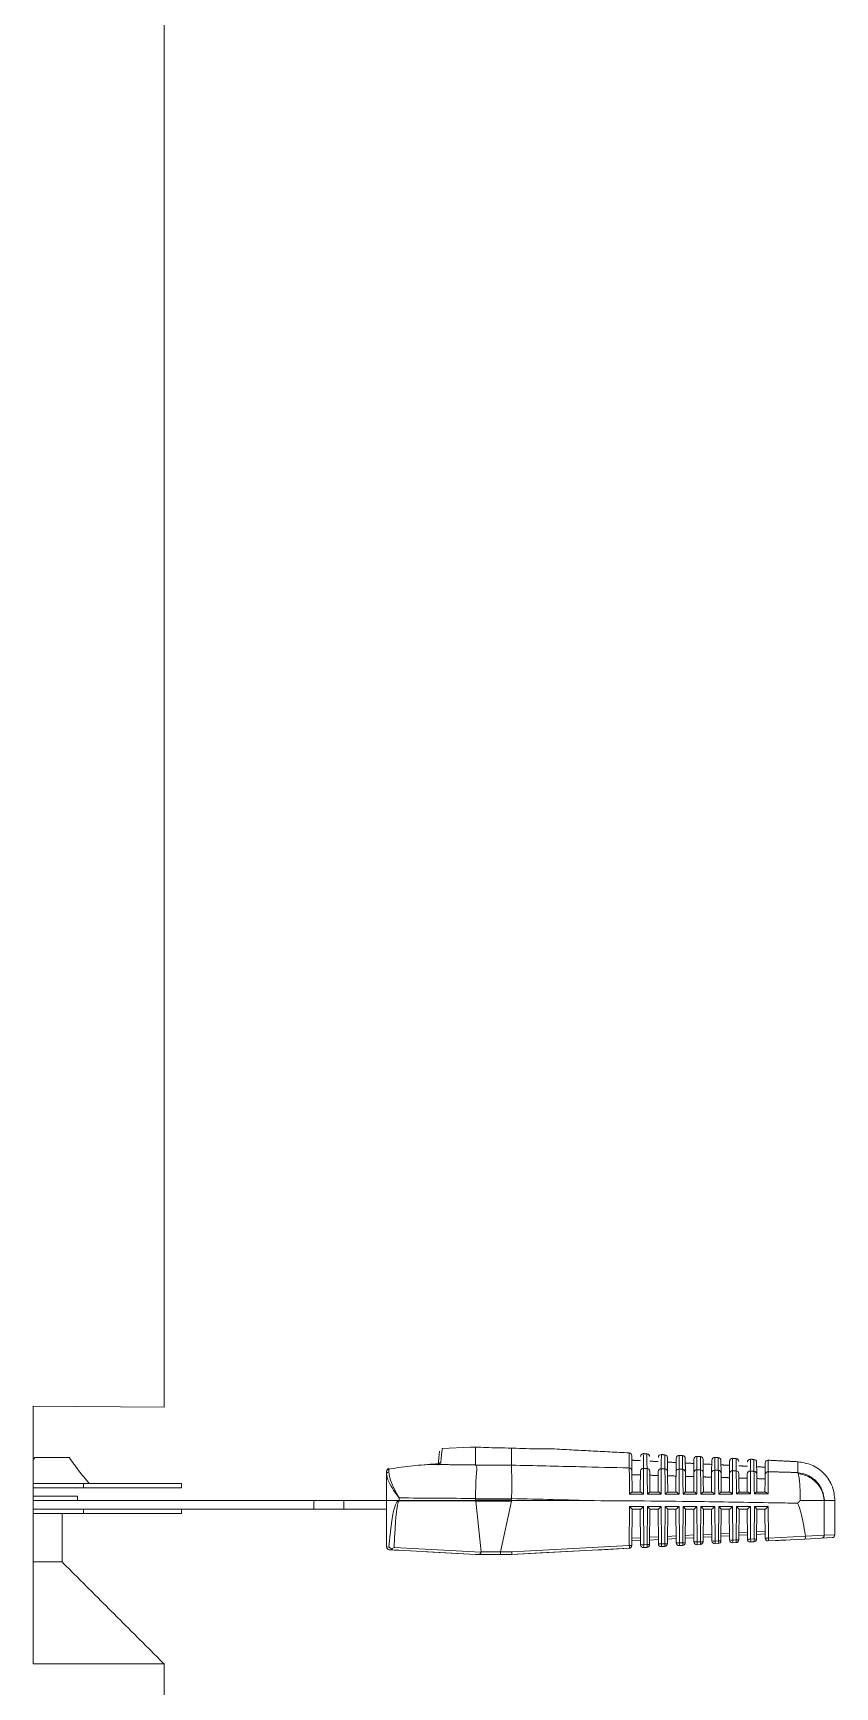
# Model space of a CAD drawing. Extents: x 12.1 to 108.7, y 1 to 80.4.
# Drawn here: x 49.84 to 52.63, y 9.42 to 15.17 of the extents above; entities that cross this region are included whole.
import ezdxf

# ---------------------------------------------------------------- set-up
doc = ezdxf.new("R2010")
doc.units = 0
doc.header["$MEASUREMENT"] = 0
doc.linetypes.add('SLD-Solid', pattern=[0])
doc.layers.add('OBJECT', color=7, linetype='CONTINUOUS')

msp = doc.modelspace()

# ---------------------------------------------------------------- linework, layer by layer
at = {"layer": 'OBJECT', "linetype": 'SLD-Solid', "lineweight": 15}
for p, q in [((50.2918, 10.3887), (49.836, 10.3927)), ((49.836, 10.1377), (49.836, 10.3927)), ((51.3579, 10.2502), (51.2594, 10.2448)), ((51.3757, 10.1877), (51.3757, 10.25)), ((51.5007, 10.187), (51.5007, 10.2466)), ((51.5007, 10.2466), (51.5007, 10.2466)), ((49.9018, 10.2136), (49.8418, 10.2136)), ((49.9018, 10.2136), (49.9618, 10.2136)), ((51.2346, 10.1907), (51.2346, 10.1907)), ((51.2457, 10.187), (51.2499, 10.2357)), ((51.3762, 10.187), (51.5007, 10.187)), ((51.919, 10.2198), (51.9194, 10.1676)), ((52.043, 10.2133), (52.0435, 10.1644)), ((52.073, 10.1631), (52.0734, 10.2107)), ((52.1051, 10.2101), (52.1055, 10.1628)), ((52.1349, 10.1615), (52.1353, 10.2074)), ((52.1671, 10.2068), (52.1675, 10.1611)), ((52.1969, 10.1598), (52.1973, 10.2042)), ((52.2291, 10.2036), (52.2295, 10.1595)), ((52.2589, 10.1581), (52.2593, 10.2009)), ((52.3535, 10.156), (52.3532, 10.1971)), ((52.3829, 10.1546), (52.3832, 10.1944)), ((49.836, 9.4953), (49.836, 10.1377)), ((51.0657, 10.0636), (51.0657, 10.1554)), ((49.836, 10.1236), (50.0114, 10.1236)), ((49.836, 10.1086), (50.0114, 10.1086)), ((49.836, 10.0786), (49.9909, 10.0786)), ((50.0114, 10.1236), (50.0114, 10.1086)), ((50.3518, 10.1236), (50.0114, 10.1236)), ((50.3518, 10.1086), (50.0114, 10.1086)), ((51.1102, 10.0729), (51.1102, 10.0644)), ((49.836, 10.0636), (49.9091, 10.0636)), ((49.836, 10.0336), (50.0113, 10.0336)), ((49.836, 10.0186), (50.0113, 10.0186)), ((50.813, 10.0636), (49.9091, 10.0636)), ((50.0113, 10.0336), (50.0113, 10.0186)), ((50.3037, 10.0336), (50.0113, 10.0336)), ((50.3518, 10.0186), (50.0113, 10.0186)), ((50.813, 10.0336), (50.3037, 10.0336)), ((50.813, 10.0336), (50.813, 10.0636)), ((50.9172, 10.0636), (50.813, 10.0636)), ((50.9172, 10.0336), (50.813, 10.0336)), ((50.9172, 10.0336), (50.9172, 10.0636)), ((51.0657, 10.0636), (50.9172, 10.0636)), ((51.0657, 10.0336), (50.9172, 10.0336)), ((51.1072, 10.0636), (51.0657, 10.0636)), ((51.0657, 9.9114), (51.0657, 10.0636)), ((51.1102, 10.0644), (51.3757, 10.0644)), ((51.3758, 10.0629), (51.1102, 10.0629)), ((51.3757, 10.0704), (51.3757, 10.0709)), ((51.5007, 10.0704), (51.3757, 10.0704)), ((51.3757, 10.0704), (51.3757, 10.0652)), ((51.3757, 10.0652), (51.5007, 10.0652)), ((51.3757, 10.0644), (51.3757, 10.0652)), ((51.3759, 10.0621), (51.3758, 10.0629)), ((51.5004, 10.0621), (51.3759, 10.0621)), ((51.3759, 10.0621), (51.3945, 9.8859)), ((51.4622, 9.8859), (51.5004, 10.0621)), ((51.5007, 10.0708), (51.5007, 10.0704)), ((51.5007, 10.0652), (51.5007, 10.0704)), ((51.7894, 10.0636), (51.5008, 10.0636)), ((51.9102, 9.9072), (51.9114, 10.0431)), ((51.9114, 10.0431), (51.9595, 10.0431)), ((51.9201, 10.0337), (51.919, 9.9076)), ((51.9485, 10.0336), (51.9201, 10.0336)), ((51.9494, 9.9103), (51.9483, 10.0336)), ((51.9595, 10.0431), (51.9606, 9.9099)), ((51.9722, 9.9105), (51.9734, 10.0431)), ((51.9734, 10.0431), (52.0215, 10.0431)), ((51.9821, 10.0337), (51.981, 9.9109)), ((52.0105, 10.0336), (51.9821, 10.0336)), ((52.0114, 9.9136), (52.0103, 10.0336)), ((52.0215, 10.0431), (52.0226, 9.9131)), ((52.0343, 9.9137), (52.0354, 10.0431)), ((52.0354, 10.0431), (52.0835, 10.0431)), ((52.0441, 10.0337), (52.0431, 9.9142)), ((52.0725, 10.0336), (52.0441, 10.0336)), ((52.0734, 9.9168), (52.0723, 10.0336)), ((52.0835, 10.0431), (52.0846, 9.9164)), ((52.0963, 9.917), (52.0974, 10.0431)), ((52.0974, 10.0431), (52.1455, 10.0431)), ((52.1061, 10.0337), (52.1051, 9.9175)), ((52.1345, 10.0336), (52.1061, 10.0336)), ((52.1353, 9.9201), (52.1343, 10.0336)), ((52.1455, 10.0431), (52.1466, 9.9197)), ((52.1583, 9.9203), (52.1594, 10.0431)), ((52.1594, 10.0431), (52.2075, 10.0431)), ((52.1681, 10.0337), (52.1671, 9.9207)), ((52.1965, 10.0336), (52.1681, 10.0336)), ((52.1973, 9.9234), (52.1963, 10.0336)), ((52.2075, 10.0431), (52.2085, 9.9229)), ((52.2204, 9.9236), (52.2214, 10.0431)), ((52.2214, 10.0431), (52.2695, 10.0431)), ((52.2301, 10.0337), (52.2291, 9.924)), ((52.2585, 10.0336), (52.2301, 10.0336)), ((52.2593, 9.9266), (52.2583, 10.0336)), ((52.2695, 10.0431), (52.2705, 9.9262)), ((52.2824, 9.9268), (52.2834, 10.0431)), ((52.2834, 10.0431), (52.3315, 10.0431)), ((52.2921, 10.0337), (52.2912, 9.9273)), ((52.3205, 10.0336), (52.2921, 10.0336)), ((52.3212, 9.9299), (52.3203, 10.0336)), ((52.3315, 10.0431), (52.3325, 9.9295)), ((52.3444, 9.9301), (52.3454, 10.0431)), ((52.3454, 10.0431), (52.3935, 10.0431)), ((52.3541, 10.0337), (52.3532, 9.9306)), ((52.3825, 10.0336), (52.3541, 10.0336)), ((52.3832, 9.9332), (52.3823, 10.0336)), ((52.3935, 10.0431), (52.3944, 9.9328)), ((52.5887, 10.0636), (52.5887, 9.9431)), ((52.3534, 9.9556), (52.383, 9.9572)), ((51.0658, 9.9024), (51.0741, 9.9021)), ((51.0922, 9.9009), (51.3943, 9.8845)), ((51.5017, 9.8856), (51.9102, 9.9072)), ((51.9493, 9.9249), (51.9191, 9.9233)), ((51.9192, 9.9327), (51.9492, 9.9343)), ((51.9715, 9.901), (51.9599, 9.9004)), ((51.9606, 9.9099), (51.9722, 9.9105)), ((51.9812, 9.936), (52.0112, 9.9376)), ((52.0113, 9.9281), (51.9812, 9.9265)), ((52.0336, 9.9043), (52.0219, 9.9037)), ((52.0226, 9.9131), (52.0343, 9.9137)), ((52.0732, 9.9314), (52.0432, 9.9298)), ((52.0433, 9.9393), (52.0732, 9.9408)), ((52.0956, 9.9076), (52.0839, 9.9069)), ((52.0846, 9.9164), (52.0963, 9.917)), ((52.1352, 9.9347), (52.1052, 9.9331)), ((52.1053, 9.9425), (52.1351, 9.9441)), ((52.1576, 9.9108), (52.1459, 9.9102)), ((52.1466, 9.9197), (52.1583, 9.9203)), ((52.1972, 9.938), (52.1672, 9.9364)), ((52.1673, 9.9458), (52.1971, 9.9474)), ((52.2197, 9.9141), (52.2078, 9.9135)), ((52.2085, 9.9229), (52.2204, 9.9236)), ((52.2592, 9.9412), (52.2293, 9.9396)), ((52.2294, 9.9491), (52.2591, 9.9506)), ((52.2817, 9.9174), (52.2698, 9.9168)), ((52.2705, 9.9262), (52.2824, 9.9268)), ((52.3211, 9.9445), (52.2913, 9.9429)), ((52.2914, 9.9524), (52.321, 9.9539)), ((52.3437, 9.9207), (52.3318, 9.92)), ((52.3325, 9.9295), (52.3444, 9.9301)), ((52.3831, 9.9478), (52.3533, 9.9462)), ((52.5207, 9.93), (52.3937, 9.9233)), ((52.3937, 9.9233), (52.4253, 9.925)), ((52.3944, 9.9328), (52.5231, 9.9396)), ((52.5793, 9.9331), (52.5207, 9.93)), ((52.5231, 9.9399), (52.5887, 9.9431)), ((52.5793, 9.9331), (52.6162, 9.935)), ((52.5887, 9.9431), (52.6257, 9.945)), ((49.836, 9.8503), (49.9368, 9.8503)), ((51.0874, 9.8918), (51.0752, 9.8924)), ((51.0752, 9.8924), (51.1123, 9.8904)), ((51.3757, 9.8761), (51.0874, 9.8918)), ((51.2054, 9.8854), (51.3757, 9.8761)), ((51.384, 9.8761), (51.3757, 9.8761)), ((51.4615, 9.8761), (51.384, 9.8761)), ((51.3945, 9.8859), (51.4622, 9.8859)), ((51.5007, 9.8761), (51.4615, 9.8761)), ((51.4622, 9.8859), (51.4622, 9.8856)), ((51.4622, 9.8856), (51.5017, 9.8856)), ((51.9095, 9.8977), (51.5007, 9.8761)), ((51.5007, 9.8761), (51.6019, 9.8815)), ((51.5007, 9.8761), (51.5007, 9.8761)), ((51.6019, 9.8815), (51.7357, 9.8886)), ((51.7962, 9.8917), (51.8363, 9.8939)), ((51.8363, 9.8939), (51.9095, 9.8977)), ((49.836, 9.4953), (50.2918, 9.4953))]:
    msp.add_line(p, q, dxfattribs=at)
at = {"layer": 'OBJECT', "linetype": 'SLD-Solid', "lineweight": 15, "flags": 128}
for points in [[(51.2165, 10.1895), (51.2165, 10.1898), (51.2165, 10.1898)], [(51.2346, 10.1905), (51.2346, 10.1907), (51.2346, 10.1907)], [(51.0658, 9.9023), (51.0658, 9.9024), (51.0658, 9.9024)], [(51.3757, 9.8761), (51.3757, 9.8761)], [(51.5007, 9.8761), (51.5007, 9.8761)]]:
    msp.add_lwpolyline(points, dxfattribs=at)
at = {"layer": 'OBJECT', "linetype": 'SLD-Solid', "lineweight": 15}
for centre, radius, start, end in [((51.2556, 10.1859), 0.01, 92.54908, 134.03189), ((51.909, 10.2197), 0.01, 0.5, 83.09974), ((51.9594, 10.2171), 0.01, 83.49208, 179.5), ((51.971, 10.2165), 0.01, 0.5, 83.6003), ((52.0214, 10.2138), 0.01, 83.99387, 179.5), ((52.033, 10.2132), 0.01, 0.5, 84.10303), ((52.0834, 10.2106), 0.01, 84.49776, 179.5), ((52.0951, 10.21), 0.01, 0.5, 84.60785), ((52.1453, 10.2073), 0.01, 85.00369, 179.5), ((52.1571, 10.2067), 0.01, 0.5, 85.11471), ((52.2073, 10.2041), 0.01, 85.51159, 179.5), ((52.2191, 10.2035), 0.01, 0.5, 85.62353), ((52.2693, 10.2008), 0.01, 86.0214, 179.5), ((52.2812, 10.2002), 0.01, 0.5, 86.13426), ((52.3313, 10.1976), 0.01, 86.53306, 179.5), ((52.3432, 10.197), 0.01, 0.5, 86.64683), ((52.3932, 10.1944), 0.01, 86.94961, 179.5), ((51.0757, 10.165), 0.01, 99.25461, 180), ((51.0748, 10.1643), 0.00906, 92.81567, 175.63792), ((51.0742, 10.1543), 0.00857, 91.3596, 172.77021), ((51.0852, 10.1756), 0.0111, 183.64699, 191.49477), ((51.9096, 10.1674), 0.00987, 1.13541, 87.73951), ((51.9589, 10.1662), 0.0099, 86.37273, 178.78926), ((51.9716, 10.1658), 0.00987, 1.1155, 87.71687), ((52.0209, 10.1646), 0.0099, 86.39214, 178.81177), ((52.0336, 10.1642), 0.00988, 1.09587, 87.69453), ((52.0829, 10.1629), 0.00991, 86.4113, 178.83396), ((52.0956, 10.1626), 0.00988, 1.07653, 87.67248), ((52.1448, 10.1613), 0.00991, 86.43021, 178.85581), ((52.1576, 10.161), 0.00988, 1.05749, 87.65074), ((52.2068, 10.1596), 0.00991, 86.44885, 178.87733), ((52.2196, 10.1593), 0.00989, 1.03874, 87.6293), ((52.2688, 10.1579), 0.00991, 86.46723, 178.89853), ((52.2816, 10.1576), 0.00989, 1.02028, 87.60817), ((52.3308, 10.1562), 0.00992, 86.48535, 178.91938), ((52.3437, 10.1558), 0.00989, 1.00212, 87.58734), ((52.3928, 10.1544), 0.00992, 86.5032, 178.93991), ((51.2016, 10.1534), 0.1302, 223.54375, 224.50938), ((51.226, 10.0644), 0.1158, 179.9998, 180.78079), ((51.0758, 9.9024), 0.00999, 179.95064, 266.85513), ((51.0758, 9.9024), 0.01, 180.80897, 266.89407), ((51.909, 9.9077), 0.01, 273.02255, 359.5), ((51.8901, 9.9039), 0.0204, 342.38346, 9.27877), ((51.9126, 9.9481), 0.041, 266.68533, 278.99997), ((51.9571, 9.9643), 0.0545, 261.86637, 273.68065), ((51.9594, 9.9104), 0.01, 180.5, 273.02255), ((51.9405, 9.9066), 0.0204, 342.38346, 9.27877), ((51.971, 9.911), 0.01, 273.02255, 359.5), ((51.9521, 9.9072), 0.0204, 342.38346, 9.27877), ((51.9746, 9.9514), 0.041, 266.68533, 278.99997), ((52.0191, 9.9675), 0.0545, 261.86637, 273.68065), ((52.0214, 9.9136), 0.01, 180.5, 273.02255), ((52.0025, 9.9098), 0.0204, 342.38346, 9.27877), ((52.0331, 9.9143), 0.01, 273.02255, 359.5), ((52.0141, 9.9105), 0.0204, 342.38346, 9.27877), ((52.0366, 9.9547), 0.041, 266.68533, 278.99997), ((52.0811, 9.9708), 0.0545, 261.86637, 273.68065), ((52.0834, 9.9169), 0.01, 180.5, 273.02255), ((52.0644, 9.9131), 0.0204, 342.38346, 9.27877), ((52.0951, 9.9175), 0.01, 273.02255, 359.5), ((52.0762, 9.9137), 0.0204, 342.38346, 9.27877), ((52.0987, 9.9579), 0.041, 266.68533, 278.99997), ((52.1431, 9.9741), 0.0545, 261.86637, 273.68065), ((52.1453, 9.9202), 0.01, 180.5, 273.02255), ((52.1264, 9.9164), 0.0204, 342.38346, 9.27877), ((52.1571, 9.9208), 0.01, 273.02255, 359.5), ((52.1382, 9.917), 0.0204, 342.38346, 9.27877), ((52.1607, 9.9612), 0.041, 266.68533, 278.99997), ((52.205, 9.9774), 0.0545, 261.86637, 273.68065), ((52.2073, 9.9235), 0.01, 180.5, 273.02255), ((52.1884, 9.9197), 0.0204, 342.38346, 9.27877), ((52.2191, 9.9241), 0.01, 273.02255, 359.5), ((52.2002, 9.9203), 0.0204, 342.38346, 9.27877), ((52.2227, 9.9645), 0.041, 266.68533, 278.99997), ((52.267, 9.9806), 0.0545, 261.86637, 273.68065), ((52.2693, 9.9267), 0.01, 180.5, 273.02255), ((52.2504, 9.9229), 0.0204, 342.38346, 9.27877), ((52.2812, 9.9274), 0.01, 273.02255, 359.5), ((52.2623, 9.9236), 0.0204, 342.38346, 9.27877), ((52.2848, 9.9678), 0.041, 266.68533, 278.99997), ((52.329, 9.9839), 0.0545, 261.86637, 273.68065), ((52.3312, 9.93), 0.01, 180.5, 273.02255), ((52.3123, 9.9262), 0.0204, 342.38346, 9.27877), ((52.3432, 9.9306), 0.01, 273.02255, 359.5), ((52.3243, 9.9268), 0.0204, 342.38346, 9.27877), ((52.3468, 9.971), 0.041, 266.68533, 278.99997), ((52.3909, 9.9872), 0.0545, 261.86637, 273.68065), ((52.3932, 9.9333), 0.01, 180.5, 273.02255), ((52.3743, 9.9295), 0.0204, 342.38346, 9.27877), ((52.5787, 9.943), 0.00991, 273.47071, 0.555), ((52.6157, 9.945), 0.01, 273.02255, 355.06531)]:
    msp.add_arc(centre, radius, start, end, dxfattribs=at)
for centre, major_axis, ratio, start_param, end_param in [((51.0179, 8.0011), (7.8848, 0), 0.262774, 1.525405, 1.559096), ((51.1257, 9.4949), (-0.0157, 0.5695), 0.101686, 0.049862, 0.771527), ((51.118, 9.4933), (-0.0078, 0.5695), 0.050872, 0.051969, 0.772633), ((51.1257, 9.4949), (-0.0157, 0.5695), 0.101686, 6.280384, 6.333048), ((51.118, 9.4933), (-0.0078, 0.5695), 0.050872, 6.28249, 6.335154), ((52.4787, 10.0652), (0.9787, 0.0064), 0.122438, 3.101128, 3.114217), ((47.4824, 8.0011), (19.0675, 0), 0.111038, 1.342949, 1.358461), ((52.478, 10.0652), (0.9773, 0), 0.122785, 3.141593, 3.154684), ((51.9102, 10.0436), (-0.00991, 0.00999), 0.035372, 3.176643, 4.624979), ((51.9583, 10.0436), (0.00988, 0.00996), 0.087934, 3.228543, 4.746979), ((51.9722, 10.0436), (-0.00991, 0.00999), 0.035372, 3.176643, 4.624979), ((52.0203, 10.0436), (0.00988, 0.00996), 0.087934, 3.228543, 4.746979), ((52.0342, 10.0436), (-0.00991, 0.00999), 0.035372, 3.176643, 4.624979), ((52.0823, 10.0436), (0.00988, 0.00996), 0.087934, 3.228543, 4.746979), ((52.0962, 10.0436), (-0.00991, 0.00999), 0.035372, 3.176643, 4.624979), ((52.1443, 10.0436), (0.00988, 0.00996), 0.087934, 3.228543, 4.746979), ((52.1582, 10.0436), (-0.00991, 0.00999), 0.035372, 3.176643, 4.624979), ((52.2063, 10.0436), (0.00988, 0.00996), 0.087934, 3.228543, 4.746979), ((52.2202, 10.0436), (-0.00991, 0.00999), 0.035372, 3.176643, 4.624979), ((52.2683, 10.0436), (0.00988, 0.00996), 0.087934, 3.228543, 4.746979), ((52.2822, 10.0436), (-0.00991, 0.00999), 0.035372, 3.176643, 4.624979), ((52.3303, 10.0436), (0.00988, 0.00996), 0.087934, 3.228543, 4.746979), ((52.3442, 10.0436), (-0.00991, 0.00999), 0.035372, 3.176643, 4.624979), ((52.3923, 10.0436), (0.00988, 0.00996), 0.087934, 3.228543, 4.746979), ((52.4706, 7.7739), (0.0147, 2.2897), 0.052015, 5.95327, 6.194383), ((51.3572, 9.8861), (0.0374, -0.0006), 0.267094, 6.175075, 6.315676), ((51.4615, 9.8861), (0, 0.01), 0.061163, 3.141593, 4.660029), ((51.5005, 9.8861), (-0.00026, 0.01), 0.120424, 3.14477, 4.656852)]:
    msp.add_ellipse(centre, major_axis=major_axis, ratio=ratio, start_param=start_param, end_param=end_param, dxfattribs=at)
for points, degree in [([(50.2918, 10.3887), (50.2918, 15.3242)], 1), ([(51.2593, 10.2448), (51.2594, 10.2448)], 1), ([(51.3579, 10.2502), (51.3579, 10.2502)], 1), ([(49.8418, 10.2136), (49.836, 10.2055)], 1), ([(51.2346, 10.1907), (51.2165, 10.1898)], 1), ([(51.2346, 10.1905), (51.2165, 10.1895)], 1), ([(51.2165, 10.1895), (51.3757, 10.1877)], 1), ([(51.3757, 10.1877), (51.3762, 10.187)], 1), ([(51.5007, 10.187), (51.5007, 10.187)], 1), ([(51.9097, 10.2297), (51.6422, 10.2437)], 1), ([(51.9493, 10.2026), (51.9191, 10.2042)], 1), ([(51.9717, 10.2265), (51.9601, 10.2271)], 1), ([(52.0113, 10.1994), (51.9812, 10.201)], 1), ([(52.0337, 10.2232), (52.022, 10.2238)], 1), ([(52.0734, 10.1961), (52.043, 10.1977)], 1), ([(52.0957, 10.22), (52.084, 10.2206)], 1), ([(52.1354, 10.1929), (52.105, 10.1945)], 1), ([(52.1577, 10.2167), (52.1459, 10.2173)], 1), ([(52.1974, 10.1896), (52.1671, 10.1912)], 1), ([(52.2197, 10.2135), (52.2079, 10.2141)], 1), ([(52.2593, 10.1864), (52.2291, 10.188)], 1), ([(52.2817, 10.2102), (52.2698, 10.2108)], 1), ([(52.3437, 10.207), (52.3318, 10.2076)], 1), ([(52.4977, 10.1989), (52.3937, 10.2043)], 1), ([(51.0657, 10.1554), (51.0657, 10.165)], 1), ([(51.0743, 10.1734), (51.074, 10.1628)], 1), ([(51.9196, 10.1538), (51.9489, 10.1529)], 1), ([(51.9595, 10.176), (51.972, 10.1757)], 1), ([(51.9816, 10.1519), (52.0108, 10.151)], 1), ([(52.0215, 10.1744), (52.034, 10.1741)], 1), ([(52.0436, 10.15), (52.0728, 10.1491)], 1), ([(52.0835, 10.1728), (52.096, 10.1725)], 1), ([(52.1056, 10.1481), (52.1348, 10.1472)], 1), ([(52.1455, 10.1712), (52.158, 10.1708)], 1), ([(52.1676, 10.1461), (52.1968, 10.1452)], 1), ([(52.2074, 10.1695), (52.22, 10.1692)], 1), ([(52.2297, 10.1442), (52.2588, 10.1433)], 1), ([(52.2694, 10.1678), (52.2821, 10.1675)], 1), ([(52.3211, 10.1831), (52.2913, 10.1847)], 1), ([(52.2917, 10.1422), (52.3208, 10.1413)], 1), ([(52.3314, 10.1661), (52.3441, 10.1657)], 1), ([(52.3831, 10.1799), (52.3533, 10.1814)], 1), ([(52.3537, 10.1402), (52.3827, 10.1393)], 1), ([(52.3934, 10.1643), (52.4964, 10.1614)], 1), ([(52.4977, 10.158), (52.4964, 10.1614)], 1), ([(52.505, 10.0636), (52.5049, 10.0743), (52.5049, 10.0957), (52.5035, 10.1233), (52.5011, 10.1457), (52.4989, 10.1539), (52.4977, 10.158)], 3), ([(49.9909, 10.0636), (49.9909, 10.0786)], 1), ([(50.3518, 10.1086), (50.3518, 10.1236)], 1), ([(51.92, 10.0936), (51.9491, 10.0936)], 1), ([(51.982, 10.0936), (52.0111, 10.0936)], 1), ([(52.044, 10.0936), (52.0732, 10.0936)], 1), ([(52.1059, 10.0936), (52.1353, 10.0936)], 1), ([(52.1679, 10.0936), (52.1973, 10.0936)], 1), ([(52.2299, 10.0936), (52.2594, 10.0936)], 1), ([(52.2918, 10.0936), (52.3215, 10.0936)], 1), ([(52.3538, 10.0936), (52.3836, 10.0936)], 1), ([(49.9368, 9.8503), (49.9368, 10.0186)], 1), ([(50.3518, 10.0186), (50.3518, 10.0336)], 1), ([(51.3757, 10.0644), (51.3758, 10.0629)], 1), ([(52.505, 10.0636), (52.4958, 10.0546)], 1), ([(52.5887, 10.0636), (52.5858, 10.0636), (52.5801, 10.0636), (52.5609, 10.0636), (52.5358, 10.0636), (52.5152, 10.0636), (52.505, 10.0636)], 3), ([(52.5891, 10.0636), (52.5887, 10.0636)], 1), ([(52.6257, 10.0636), (52.6242, 10.0636), (52.6211, 10.0636), (52.5998, 10.0636), (52.5891, 10.0636)], 3), ([(52.6257, 9.945), (52.6257, 10.064)], 1), ([(51.0657, 9.9114), (51.0658, 9.9024)], 1), ([(52.5231, 9.9396), (52.5231, 9.9399)], 1), ([(50.2918, 9.4953), (49.9368, 9.8503)], 1), ([(50.2918, 9.2382), (50.2918, 9.4953)], 1)]:
    msp.add_open_spline(points, degree=degree, dxfattribs=at)
for points, knots in [([(51.2594, 10.2448), (51.2594, 10.2447), (51.2593, 10.2441), (51.2588, 10.2386), (51.2568, 10.215), (51.2551, 10.1959)], [0, 0, 0, 0, 0.045653, 0.228294, 1, 1, 1, 1]), ([(51.3757, 10.25), (51.369, 10.2501), (51.3605, 10.2501), (51.3584, 10.2502), (51.3579, 10.2502)], [0, 0, 0, 0, 0.791837, 1, 1, 1, 1]), ([(51.3759, 10.2501), (51.3759, 10.2501), (51.3758, 10.2501), (51.3758, 10.2501), (51.3757, 10.25), (51.3757, 10.25), (51.3757, 10.25)], [0, 0, 0, 0, 0.159851, 0.363921, 0.750554, 1, 1, 1, 1]), ([(51.5007, 10.2466), (51.4847, 10.2467), (51.4527, 10.2469), (51.4102, 10.2483), (51.3865, 10.2495), (51.3772, 10.25), (51.3759, 10.2501)], [0, 0, 0, 0, 0.315568, 0.631102, 0.947588, 1, 1, 1, 1]), ([(51.6422, 10.2436), (51.6427, 10.2436), (51.6447, 10.2436), (51.6317, 10.2435), (51.6042, 10.2434), (51.564, 10.244), (51.5274, 10.2452), (51.5061, 10.2463), (51.5007, 10.2466)], [0, 0, 0, 0, 0.069411, 0.284852, 0.500141, 0.714748, 0.928344, 1, 1, 1, 1]), ([(50.0316, 10.1236), (50.019, 10.1384), (49.9942, 10.1673), (49.9724, 10.1985), (49.9618, 10.2136)], [0, 0, 0, 0, 0.51249, 1, 1, 1, 1]), ([(51.2165, 10.1895), (51.2098, 10.1891), (51.1766, 10.187), (51.129, 10.1823), (51.0885, 10.1757), (51.0743, 10.1734)], [0, 0, 0, 0, 0.139683, 0.698663, 1, 1, 1, 1]), ([(51.2551, 10.1959), (51.2548, 10.1954), (51.2543, 10.1944), (51.2506, 10.1929), (51.2452, 10.1916), (51.2395, 10.1908), (51.2359, 10.1906), (51.2346, 10.1905)], [0, 0, 0, 0, 0.219062, 0.43802, 0.659218, 0.879999, 1, 1, 1, 1]), ([(51.2395, 10.1912), (51.2389, 10.1911), (51.2373, 10.1909), (51.2356, 10.1908), (51.2346, 10.1908)], [0, 0, 0, 0, 0.429135, 1, 1, 1, 1]), ([(51.2491, 10.1932), (51.2491, 10.1932), (51.2491, 10.1932), (51.2483, 10.1928), (51.2463, 10.1922), (51.2432, 10.1916), (51.2407, 10.1913), (51.2395, 10.1912)], [0, 0, 0, 0, 0.090218, 0.251791, 0.4844, 0.77838, 1, 1, 1, 1]), ([(51.3757, 10.0709), (51.3757, 10.0761), (51.3755, 10.0947), (51.3763, 10.1257), (51.3778, 10.1578), (51.3809, 10.1783), (51.3775, 10.1845), (51.3762, 10.187)], [0, 0, 0, 0, 0.097508, 0.351331, 0.599304, 0.843154, 1, 1, 1, 1]), ([(51.5007, 10.0708), (51.501, 10.0843), (51.5015, 10.1112), (51.5014, 10.1469), (51.5006, 10.1743), (51.5007, 10.1828), (51.5007, 10.187)], [0, 0, 0, 0, 0.253584, 0.507165, 0.760847, 1, 1, 1, 1]), ([(51.5007, 10.187), (51.58, 10.1852), (51.7165, 10.1821), (51.8529, 10.1787), (51.91, 10.1773)], [0, 0, 0, 0, 0.581449, 1, 1, 1, 1]), ([(51.91, 10.1773), (51.91, 10.1787), (51.9099, 10.1858), (51.9097, 10.2117), (51.9095, 10.2331), (51.9095, 10.2277), (51.9095, 10.2268)], [0, 0, 0, 0, 0.041331, 0.206678, 0.869682, 1, 1, 1, 1]), ([(51.9599, 10.2244), (51.9599, 10.2239), (51.9599, 10.2226), (51.9596, 10.1928), (51.9595, 10.176)], [0, 0, 0, 0, 0.436769, 1, 1, 1, 1]), ([(51.972, 10.1757), (51.972, 10.1771), (51.9719, 10.1841), (51.9717, 10.2096), (51.9715, 10.2301), (51.9716, 10.2247), (51.9716, 10.2239)], [0, 0, 0, 0, 0.042041, 0.210231, 0.884638, 1, 1, 1, 1]), ([(52.0219, 10.2216), (52.0219, 10.2208), (52.0219, 10.2192), (52.0216, 10.1904), (52.0215, 10.1744)], [0, 0, 0, 0, 0.444733, 1, 1, 1, 1]), ([(52.034, 10.1741), (52.034, 10.1755), (52.0339, 10.1824), (52.0337, 10.2074), (52.0335, 10.2271), (52.0336, 10.2217), (52.0336, 10.221)], [0, 0, 0, 0, 0.0427761, 0.2139065, 0.9001094, 1, 1, 1, 1]), ([(52.0839, 10.2187), (52.0839, 10.2178), (52.0838, 10.2159), (52.0836, 10.188), (52.0835, 10.1728)], [0, 0, 0, 0, 0.452954, 1, 1, 1, 1]), ([(52.096, 10.1725), (52.096, 10.1738), (52.0959, 10.1806), (52.0957, 10.2051), (52.0956, 10.2241), (52.0956, 10.2187), (52.0956, 10.2181)], [0, 0, 0, 0, 0.043537, 0.217711, 0.916123, 1, 1, 1, 1]), ([(52.1458, 10.2158), (52.1458, 10.2148), (52.1458, 10.2126), (52.1456, 10.1857), (52.1455, 10.1712)], [0, 0, 0, 0, 0.461446, 1, 1, 1, 1]), ([(52.158, 10.1708), (52.158, 10.1722), (52.158, 10.1788), (52.1577, 10.2029), (52.1576, 10.221), (52.1576, 10.2157), (52.1576, 10.2153)], [0, 0, 0, 0, 0.044325, 0.221651, 0.932709, 1, 1, 1, 1]), ([(52.2078, 10.213), (52.2078, 10.2118), (52.2078, 10.2092), (52.2076, 10.1833), (52.2074, 10.1695)], [0, 0, 0, 0, 0.470225, 1, 1, 1, 1]), ([(52.22, 10.1692), (52.22, 10.1705), (52.22, 10.177), (52.2198, 10.2006), (52.2196, 10.218), (52.2197, 10.2128), (52.2197, 10.2124)], [0, 0, 0, 0, 0.045141, 0.225734, 0.949897, 1, 1, 1, 1]), ([(52.2698, 10.2101), (52.2698, 10.2087), (52.2698, 10.2059), (52.2695, 10.1809), (52.2694, 10.1678)], [0, 0, 0, 0, 0.479306, 1, 1, 1, 1]), ([(52.2821, 10.1675), (52.282, 10.1688), (52.282, 10.1752), (52.2818, 10.1982), (52.2816, 10.215), (52.2817, 10.2098), (52.2817, 10.2095)], [0, 0, 0, 0, 0.045988, 0.229969, 0.967722, 1, 1, 1, 1]), ([(52.3318, 10.2072), (52.3318, 10.2057), (52.3317, 10.2026), (52.3315, 10.1784), (52.3314, 10.1661)], [0, 0, 0, 0, 0.488709, 1, 1, 1, 1]), ([(52.3441, 10.1657), (52.3441, 10.167), (52.344, 10.1733), (52.3438, 10.1959), (52.3437, 10.2119), (52.3437, 10.2068), (52.3437, 10.2067)], [0, 0, 0, 0, 0.0468669, 0.2343636, 0.9862196, 1, 1, 1, 1]), ([(52.3937, 10.2043), (52.3937, 10.2043), (52.3938, 10.2094), (52.3937, 10.1964), (52.3935, 10.1751), (52.3934, 10.1643)], [0, 0, 0, 0, 0.001446, 0.498454, 1, 1, 1, 1]), ([(52.4964, 10.1614), (52.4966, 10.1723), (52.4972, 10.1941), (52.4973, 10.1973), (52.4974, 10.1989)], [0, 0, 0, 0, 0.496376, 1, 1, 1, 1]), ([(52.6257, 10.0636), (52.624, 10.0802), (52.6203, 10.1144), (52.5908, 10.1591), (52.5478, 10.1908), (52.5138, 10.1963), (52.4974, 10.1989)], [0, 0, 0, 0, 0.2407727, 0.5, 0.7592273, 1, 1, 1, 1]), ([(51.1102, 10.0729), (51.1101, 10.073), (51.1093, 10.074), (51.1067, 10.0774), (51.0982, 10.0885), (51.0839, 10.1089), (51.0691, 10.1343), (51.0667, 10.149), (51.0657, 10.1554)], [0, 0, 0, 0, 0.00366, 0.034965, 0.112488, 0.381452, 0.732443, 1, 1, 1, 1]), ([(51.074, 10.1628), (51.0746, 10.1564), (51.0761, 10.1401), (51.0893, 10.11), (51.1024, 10.086), (51.1095, 10.0741), (51.1101, 10.073), (51.1102, 10.0729)], [0, 0, 0, 0, 0.244744, 0.626729, 0.967928, 0.996144, 1, 1, 1, 1]), ([(51.9114, 10.0857), (51.9114, 10.0884), (51.9113, 10.0975), (51.9111, 10.1189), (51.9108, 10.1465), (51.9103, 10.1683), (51.9101, 10.1747), (51.91, 10.1773)], [0, 0, 0, 0, 0.059775, 0.207161, 0.501412, 0.795934, 1, 1, 1, 1]), ([(51.9194, 10.1676), (51.9195, 10.1637), (51.9195, 10.156), (51.9198, 10.1298), (51.92, 10.106), (51.9201, 10.0936)], [0, 0, 0, 0, 0.324207, 0.64849, 1, 1, 1, 1]), ([(51.9483, 10.0936), (51.9484, 10.1049), (51.9486, 10.1274), (51.9489, 10.154), (51.9489, 10.1621), (51.949, 10.1664)], [0, 0, 0, 0, 0.324373, 0.64869, 1, 1, 1, 1]), ([(51.9595, 10.176), (51.9595, 10.1743), (51.9597, 10.169), (51.9598, 10.1506), (51.9597, 10.1225), (51.9596, 10.0995), (51.9595, 10.0885), (51.9595, 10.0859)], [0, 0, 0, 0, 0.148503, 0.448596, 0.748256, 0.940444, 1, 1, 1, 1]), ([(51.9734, 10.0859), (51.9734, 10.0885), (51.9733, 10.0976), (51.9731, 10.1187), (51.9728, 10.1461), (51.9723, 10.1671), (51.9721, 10.1733), (51.972, 10.1757)], [0, 0, 0, 0, 0.0594954, 0.2084589, 0.5058919, 0.8036082, 1, 1, 1, 1]), ([(51.9815, 10.166), (51.9815, 10.1622), (51.9816, 10.1545), (51.9818, 10.1287), (51.982, 10.1055), (51.9821, 10.0936)], [0, 0, 0, 0, 0.328087, 0.656253, 1, 1, 1, 1]), ([(52.0103, 10.0936), (52.0104, 10.1048), (52.0106, 10.1272), (52.0109, 10.153), (52.0109, 10.1608), (52.011, 10.1648)], [0, 0, 0, 0, 0.328437, 0.656814, 1, 1, 1, 1]), ([(52.0215, 10.1744), (52.0215, 10.1727), (52.0217, 10.1675), (52.0218, 10.1492), (52.0217, 10.1215), (52.0216, 10.099), (52.0215, 10.0886), (52.0215, 10.086)], [0, 0, 0, 0, 0.150136, 0.453531, 0.756488, 0.940721, 1, 1, 1, 1]), ([(52.0354, 10.0861), (52.0354, 10.0886), (52.0353, 10.0976), (52.0351, 10.1186), (52.0348, 10.1457), (52.0343, 10.166), (52.0341, 10.1719), (52.034, 10.1741)], [0, 0, 0, 0, 0.059218, 0.209832, 0.510595, 0.811653, 1, 1, 1, 1]), ([(52.0435, 10.1644), (52.0435, 10.1606), (52.0436, 10.153), (52.0438, 10.1277), (52.044, 10.105), (52.0441, 10.0936)], [0, 0, 0, 0, 0.332167, 0.664414, 1, 1, 1, 1]), ([(52.0723, 10.0936), (52.0724, 10.1047), (52.0726, 10.1269), (52.0729, 10.1519), (52.0729, 10.1594), (52.073, 10.1631)], [0, 0, 0, 0, 0.332714, 0.665366, 1, 1, 1, 1]), ([(52.0835, 10.1728), (52.0835, 10.1711), (52.0837, 10.1659), (52.0838, 10.1478), (52.0837, 10.1205), (52.0836, 10.0986), (52.0835, 10.0887), (52.0835, 10.0862)], [0, 0, 0, 0, 0.151845, 0.458695, 0.765103, 0.940995, 1, 1, 1, 1]), ([(52.0974, 10.0862), (52.0974, 10.0887), (52.0973, 10.0976), (52.0971, 10.1185), (52.0968, 10.1452), (52.0963, 10.1648), (52.0961, 10.1704), (52.096, 10.1725)], [0, 0, 0, 0, 0.058943, 0.211285, 0.515535, 0.820092, 1, 1, 1, 1]), ([(52.1055, 10.1628), (52.1055, 10.159), (52.1056, 10.1515), (52.1058, 10.1266), (52.106, 10.1045), (52.1061, 10.0936)], [0, 0, 0, 0, 0.336461, 0.673003, 1, 1, 1, 1]), ([(52.1343, 10.0936), (52.1344, 10.1047), (52.1346, 10.1267), (52.1348, 10.1508), (52.1349, 10.158), (52.1349, 10.1615)], [0, 0, 0, 0, 0.3372215, 0.67438, 1, 1, 1, 1]), ([(52.1455, 10.1712), (52.1455, 10.1695), (52.1457, 10.1644), (52.1458, 10.1463), (52.1457, 10.1195), (52.1456, 10.0982), (52.1455, 10.0888), (52.1455, 10.0863)], [0, 0, 0, 0, 0.153635, 0.464106, 0.774128, 0.941266, 1, 1, 1, 1]), ([(52.1594, 10.0864), (52.1594, 10.0888), (52.1593, 10.0976), (52.1591, 10.1183), (52.1587, 10.1448), (52.1583, 10.1636), (52.1581, 10.1689), (52.158, 10.1708)], [0, 0, 0, 0, 0.058671, 0.212823, 0.520728, 0.828954, 1, 1, 1, 1]), ([(52.1675, 10.1611), (52.1675, 10.1574), (52.1676, 10.15), (52.1678, 10.1254), (52.168, 10.104), (52.1681, 10.0936)], [0, 0, 0, 0, 0.340986, 0.682054, 1, 1, 1, 1]), ([(52.1963, 10.0936), (52.1964, 10.1046), (52.1966, 10.1264), (52.1968, 10.1497), (52.1969, 10.1565), (52.1969, 10.1598)], [0, 0, 0, 0, 0.341978, 0.683892, 1, 1, 1, 1]), ([(52.2074, 10.1695), (52.2075, 10.1678), (52.2076, 10.1628), (52.2077, 10.1448), (52.2077, 10.1185), (52.2076, 10.0977), (52.2075, 10.0889), (52.2075, 10.0865)], [0, 0, 0, 0, 0.1555113, 0.4697786, 0.7835914, 0.9415338, 1, 1, 1, 1]), ([(52.2214, 10.0865), (52.2214, 10.0889), (52.2213, 10.0977), (52.2211, 10.1181), (52.2207, 10.1443), (52.2203, 10.1623), (52.2201, 10.1674), (52.22, 10.1692)], [0, 0, 0, 0, 0.058402, 0.214452, 0.526193, 0.838268, 1, 1, 1, 1]), ([(52.2295, 10.1595), (52.2296, 10.1558), (52.2296, 10.1484), (52.2298, 10.1243), (52.23, 10.1035), (52.2301, 10.0936)], [0, 0, 0, 0, 0.345761, 0.691605, 1, 1, 1, 1]), ([(52.2583, 10.0936), (52.2584, 10.1045), (52.2586, 10.1261), (52.2588, 10.1485), (52.2589, 10.155), (52.2589, 10.1581)], [0, 0, 0, 0, 0.347005, 0.693943, 1, 1, 1, 1]), ([(52.2694, 10.1678), (52.2695, 10.1662), (52.2696, 10.1612), (52.2697, 10.1433), (52.2697, 10.1174), (52.2696, 10.0973), (52.2695, 10.089), (52.2695, 10.0866)], [0, 0, 0, 0, 0.157481, 0.475733, 0.793524, 0.941799, 1, 1, 1, 1]), ([(52.2834, 10.0867), (52.2834, 10.089), (52.2833, 10.0977), (52.2831, 10.118), (52.2827, 10.1437), (52.2824, 10.1611), (52.2821, 10.1659), (52.2821, 10.1675)], [0, 0, 0, 0, 0.058136, 0.216179, 0.531949, 0.848067, 1, 1, 1, 1]), ([(52.2915, 10.1578), (52.2916, 10.1541), (52.2916, 10.1468), (52.2918, 10.1232), (52.292, 10.1029), (52.2921, 10.0936)], [0, 0, 0, 0, 0.350806, 0.701696, 1, 1, 1, 1]), ([(52.3203, 10.0936), (52.3204, 10.1044), (52.3206, 10.1258), (52.3208, 10.1473), (52.3209, 10.1535), (52.3209, 10.1564)], [0, 0, 0, 0, 0.352325, 0.704581, 1, 1, 1, 1]), ([(52.3314, 10.1661), (52.3315, 10.1645), (52.3316, 10.1596), (52.3317, 10.1418), (52.3317, 10.1163), (52.3316, 10.0968), (52.3315, 10.0891), (52.3315, 10.0868)], [0, 0, 0, 0, 0.159551, 0.48199, 0.803962, 0.942061, 1, 1, 1, 1]), ([(52.3454, 10.0868), (52.3454, 10.0891), (52.3453, 10.0977), (52.3451, 10.1178), (52.3447, 10.1432), (52.3444, 10.1598), (52.3441, 10.1643), (52.3441, 10.1657)], [0, 0, 0, 0, 0.057873, 0.218011, 0.538018, 0.858388, 1, 1, 1, 1]), ([(52.3535, 10.156), (52.3536, 10.1524), (52.3536, 10.1452), (52.3538, 10.122), (52.354, 10.1024), (52.3541, 10.0936)], [0, 0, 0, 0, 0.356145, 0.712376, 1, 1, 1, 1]), ([(52.3823, 10.0936), (52.3824, 10.1042), (52.3826, 10.1254), (52.3828, 10.1461), (52.3829, 10.152), (52.3829, 10.1546)], [0, 0, 0, 0, 0.357964, 0.715857, 1, 1, 1, 1]), ([(52.3934, 10.1643), (52.3934, 10.1627), (52.3936, 10.1579), (52.3937, 10.1403), (52.3937, 10.1153), (52.3936, 10.0964), (52.3935, 10.0892), (52.3935, 10.087)], [0, 0, 0, 0, 0.161729, 0.488573, 0.814943, 0.942319, 1, 1, 1, 1]), ([(52.5891, 10.0636), (52.5875, 10.0754), (52.5842, 10.0997), (52.5628, 10.1315), (52.5321, 10.1546), (52.508, 10.1592), (52.4964, 10.1614)], [0, 0, 0, 0, 0.24117, 0.5, 0.75883, 1, 1, 1, 1]), ([(52.5887, 10.0636), (52.5869, 10.0748), (52.5833, 10.0978), (52.5622, 10.1282), (52.5325, 10.1506), (52.509, 10.1556), (52.4977, 10.158)], [0, 0, 0, 0, 0.241561, 0.5, 0.758439, 1, 1, 1, 1]), ([(51.9114, 10.0857), (51.9115, 10.0858), (51.9124, 10.0868), (51.9145, 10.089), (51.9172, 10.0916), (51.9193, 10.0933), (51.9198, 10.0935), (51.92, 10.0936)], [0, 0, 0, 0, 0.007744, 0.250695, 0.570354, 0.807208, 1, 1, 1, 1]), ([(51.9595, 10.0859), (51.9529, 10.0858), (51.9369, 10.0858), (51.9208, 10.0858), (51.9114, 10.0857)], [0, 0, 0, 0, 0.4125571, 1, 1, 1, 1]), ([(51.9491, 10.0936), (51.9496, 10.0935), (51.9505, 10.0933), (51.953, 10.0918), (51.956, 10.0894), (51.9583, 10.0871), (51.9595, 10.0859), (51.9595, 10.0859)], [0, 0, 0, 0, 0.199298, 0.397083, 0.7009, 0.992023, 1, 1, 1, 1]), ([(51.9734, 10.0859), (51.9735, 10.0859), (51.9743, 10.0868), (51.9764, 10.0889), (51.9791, 10.0915), (51.9812, 10.0933), (51.9817, 10.0935), (51.982, 10.0936)], [0, 0, 0, 0, 0.0078121, 0.2310807, 0.5592036, 0.8028119, 1, 1, 1, 1]), ([(52.0215, 10.086), (52.0149, 10.086), (51.9989, 10.086), (51.9828, 10.0859), (51.9734, 10.0859)], [0, 0, 0, 0, 0.412528, 1, 1, 1, 1]), ([(52.0111, 10.0936), (52.0116, 10.0935), (52.0127, 10.0933), (52.0155, 10.0915), (52.0185, 10.089), (52.0206, 10.0869), (52.0215, 10.086), (52.0215, 10.086)], [0, 0, 0, 0, 0.203476, 0.450054, 0.773099, 0.991938, 1, 1, 1, 1]), ([(52.0354, 10.0861), (52.0355, 10.0861), (52.0362, 10.0869), (52.0382, 10.0889), (52.0409, 10.0915), (52.0431, 10.0933), (52.0437, 10.0935), (52.044, 10.0936)], [0, 0, 0, 0, 0.007883, 0.210618, 0.547453, 0.798165, 1, 1, 1, 1]), ([(52.0835, 10.0862), (52.0769, 10.0862), (52.0609, 10.0861), (52.0448, 10.0861), (52.0354, 10.0861)], [0, 0, 0, 0, 0.412497, 1, 1, 1, 1]), ([(52.0732, 10.0936), (52.0737, 10.0935), (52.0749, 10.0933), (52.0777, 10.0915), (52.0806, 10.089), (52.0827, 10.087), (52.0835, 10.0862), (52.0835, 10.0862)], [0, 0, 0, 0, 0.207488, 0.460443, 0.790805, 0.99185, 1, 1, 1, 1]), ([(52.0974, 10.0862), (52.0975, 10.0862), (52.0982, 10.087), (52.1001, 10.0889), (52.1027, 10.0914), (52.105, 10.0933), (52.1057, 10.0935), (52.1059, 10.0936)], [0, 0, 0, 0, 0.007956, 0.189278, 0.535067, 0.793252, 1, 1, 1, 1]), ([(52.1455, 10.0863), (52.1389, 10.0863), (52.1229, 10.0863), (52.1068, 10.0862), (52.0974, 10.0862)], [0, 0, 0, 0, 0.412464, 1, 1, 1, 1]), ([(52.1353, 10.0936), (52.1358, 10.0935), (52.137, 10.0933), (52.1398, 10.0915), (52.1428, 10.089), (52.1448, 10.0871), (52.1455, 10.0864), (52.1455, 10.0863)], [0, 0, 0, 0, 0.211698, 0.471304, 0.809147, 0.991758, 1, 1, 1, 1]), ([(52.1594, 10.0864), (52.1595, 10.0864), (52.1601, 10.087), (52.1619, 10.0889), (52.1646, 10.0914), (52.1669, 10.0933), (52.1676, 10.0935), (52.1679, 10.0936)], [0, 0, 0, 0, 0.008033, 0.167032, 0.522009, 0.788055, 1, 1, 1, 1]), ([(52.2075, 10.0865), (52.2009, 10.0865), (52.1849, 10.0864), (52.1688, 10.0864), (52.1594, 10.0864)], [0, 0, 0, 0, 0.41243, 1, 1, 1, 1]), ([(52.1973, 10.0936), (52.1979, 10.0935), (52.1991, 10.0933), (52.202, 10.0914), (52.2049, 10.089), (52.2068, 10.0872), (52.2075, 10.0865), (52.2075, 10.0865)], [0, 0, 0, 0, 0.216117, 0.482661, 0.828146, 0.991661, 1, 1, 1, 1]), ([(52.2214, 10.0865), (52.2215, 10.0866), (52.222, 10.0871), (52.2238, 10.0889), (52.2264, 10.0913), (52.2288, 10.0933), (52.2295, 10.0935), (52.2299, 10.0936)], [0, 0, 0, 0, 0.008114, 0.14385, 0.508241, 0.782554, 1, 1, 1, 1]), ([(52.2695, 10.0866), (52.2629, 10.0866), (52.2469, 10.0866), (52.2308, 10.0865), (52.2214, 10.0865)], [0, 0, 0, 0, 0.412394, 1, 1, 1, 1]), ([(52.2594, 10.0936), (52.26, 10.0935), (52.2612, 10.0933), (52.2642, 10.0914), (52.2671, 10.089), (52.2689, 10.0872), (52.2695, 10.0867), (52.2695, 10.0866)], [0, 0, 0, 0, 0.220758, 0.494543, 0.847827, 0.99156, 1, 1, 1, 1]), ([(52.2834, 10.0867), (52.2835, 10.0867), (52.2839, 10.0871), (52.2856, 10.0889), (52.2882, 10.0913), (52.2907, 10.0933), (52.2915, 10.0935), (52.2918, 10.0936)], [0, 0, 0, 0, 0.008198, 0.119701, 0.493719, 0.776727, 1, 1, 1, 1]), ([(52.3315, 10.0868), (52.3249, 10.0868), (52.3089, 10.0868), (52.2928, 10.0867), (52.2834, 10.0867)], [0, 0, 0, 0, 0.4123561, 1, 1, 1, 1]), ([(52.3215, 10.0936), (52.3221, 10.0935), (52.3234, 10.0933), (52.3264, 10.0914), (52.3292, 10.089), (52.331, 10.0873), (52.3315, 10.0868), (52.3315, 10.0868)], [0, 0, 0, 0, 0.225635, 0.506976, 0.868217, 0.991454, 1, 1, 1, 1]), ([(52.3454, 10.0868), (52.3455, 10.0869), (52.3458, 10.0872), (52.3475, 10.0889), (52.35, 10.0912), (52.3526, 10.0933), (52.3534, 10.0935), (52.3538, 10.0936)], [0, 0, 0, 0, 0.0082867, 0.0945532, 0.4783984, 0.7705518, 1, 1, 1, 1]), ([(52.3935, 10.087), (52.3869, 10.087), (52.3709, 10.0869), (52.3548, 10.0869), (52.3454, 10.0868)], [0, 0, 0, 0, 0.412316, 1, 1, 1, 1]), ([(52.3836, 10.0936), (52.3842, 10.0935), (52.3856, 10.0933), (52.3887, 10.0913), (52.3914, 10.089), (52.3931, 10.0874), (52.3935, 10.087), (52.3935, 10.087)], [0, 0, 0, 0, 0.236919, 0.528787, 0.900003, 0.991341, 1, 1, 1, 1]), ([(52.4958, 10.0546), (52.4901, 10.0547), (52.4617, 10.0552), (52.3423, 10.0574), (52.1125, 10.0614), (51.9054, 10.0628), (51.7894, 10.0636)], [0, 0, 0, 0, 0.024148, 0.120739, 0.507103, 1, 1, 1, 1]), ([(51.0833, 9.8962), (51.0808, 9.8975), (51.0773, 9.8994), (51.0748, 9.9014), (51.0741, 9.902), (51.0741, 9.9021)], [0, 0, 0, 0, 0.696361, 0.978817, 1, 1, 1, 1]), ([(51.0922, 9.9009), (51.0921, 9.9008), (51.089, 9.8992), (51.0861, 9.8977), (51.0833, 9.8962)], [0, 0, 0, 0, 0.019973, 1, 1, 1, 1]), ([(52.4253, 9.925), (52.4292, 9.9252), (52.4368, 9.9256), (52.446, 9.9261), (52.4522, 9.9264), (52.4538, 9.9265), (52.4546, 9.9265)], [0, 0, 0, 0, 0.261879, 0.524407, 0.77642, 1, 1, 1, 1]), ([(52.5231, 9.9396), (52.5231, 9.9384), (52.5231, 9.9362), (52.5228, 9.9333), (52.5221, 9.9312), (52.5214, 9.9302), (52.5209, 9.93), (52.5208, 9.93), (52.5207, 9.93)], [0, 0, 0, 0, 0.219281, 0.438507, 0.659241, 0.882986, 0.98583, 1, 1, 1, 1]), ([(51.0874, 9.8918), (51.0874, 9.8918), (51.0871, 9.8918), (51.0861, 9.892), (51.0848, 9.8931), (51.0838, 9.8948), (51.0834, 9.8959), (51.0833, 9.8962)], [0, 0, 0, 0, 0.017181, 0.202287, 0.556603, 0.898381, 1, 1, 1, 1]), ([(51.384, 9.8761), (51.3855, 9.8762), (51.3881, 9.8762), (51.3906, 9.8774), (51.3922, 9.8795), (51.3933, 9.882), (51.394, 9.8838), (51.3943, 9.8845)], [0, 0, 0, 0, 0.2815032, 0.4771486, 0.6724629, 0.8784622, 1, 1, 1, 1])]:
    msp.add_open_spline(points, degree=3, knots=knots, dxfattribs=at)

doc.saveas('drawing.dxf')
